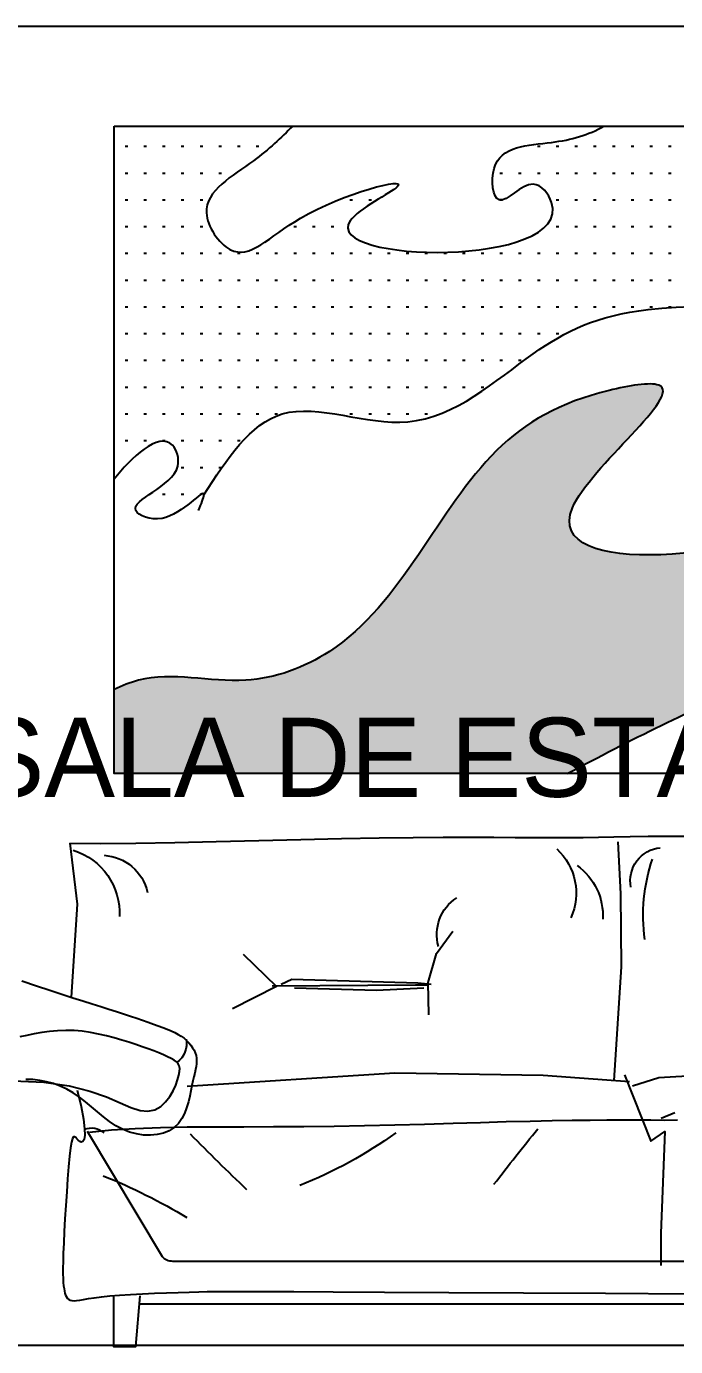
# Model space of a CAD drawing. Header units: metres. Extents: x -525 to 413, y -37 to 272.
# Drawn here: x 313.068 to 314.297, y 44.715 to 47.217 of the extents above; entities that cross this region are included whole.
import ezdxf

# ---------------------------------------------------------------- set-up
doc = ezdxf.new("R2010")
doc.units = ezdxf.units.M
doc.header["$MEASUREMENT"] = 0
doc.layers.get('0').update_dxf_attribs({"color": 254})
doc.layers.add('8', color=254, linetype='Continuous')
doc.layers.add('CYAN', color=254, linetype='Continuous')
doc.styles.get("Standard").update_dxf_attribs({"font": 'HTOWERT.TTF', "height": 0.08})

# ---------------------------------------------------------------- blocks, each defined once
blk = doc.blocks.new('A$C16C20323')
at = {"layer": '8'}
h = blk.add_hatch(dxfattribs=at)
h.set_pattern_fill('ACAD_ISO07W100,_I', color=256, scale=5, style=2)
h.set_pattern_definition([(180, (75748.876, -16613.22), (0, 25), [2.5, -15])])
edge = h.paths.add_edge_path()
edge.add_spline(control_points=[(3424.1, 1233.6), (3409.2, 1240.7), (3332.8, 1272.2), (3188.7, 1229.9), (2908.1, 1333.8), (2787.7, 1658.2), (2567.6, 1783.9), (2301.1, 1828.8), (2846.5, 1414.3), (2187.9, 1482.1), (2039.1, 1591.4), (2024.4, 1604.7)], knot_values=[7681.411536, 7681.411536, 7681.411536, 7681.411536, 7730.333959, 7930.471944, 8095.639295, 8584.239329, 8822.252447, 8915.511187, 9195.743885, 9688.790728, 9749.9931, 9749.9931, 9749.9931, 9749.9931], degree=3, periodic=0)
edge.add_line((2024.4, 1604.7), (2024.4, 1297.8))
edge.add_spline(control_points=[(2024.4, 1297.8), (2095.4, 1284.5), (2270.3, 1238.2), (2460.8, 1138.2), (2578.3, 1076.5)], knot_values=[0, 0, 0, 0, 238.239604, 621.942775, 621.942775, 621.942775, 621.942775], degree=3, periodic=0)
edge.add_line((2578.3, 1076.5), (3424.1, 1076.5))
edge.add_line((3424.1, 1076.5), (3424.1, 1233.6))
edge = h.paths.add_edge_path()
edge.add_spline(control_points=[(1356.1, 2110.9), (1402.7, 2071.5), (1487.9, 1976.2), (1576.9, 1798.8), (1718.5, 1839), (1784.9, 1844.7)], knot_values=[2122.531058, 2122.531058, 2122.531058, 2122.531058, 2291.073643, 2464.156657, 2654.935237, 2654.935237, 2654.935237, 2654.935237], degree=3, periodic=0)
edge.add_line((1784.9, 1844.7), (1784.9, 2286.3))
edge.add_line((1784.9, 2286.3), (1356.1, 2286.3))
edge.add_line((1356.1, 2286.3), (1356.1, 2110.9))
edge = h.paths.add_edge_path()
edge.add_spline(control_points=[(687.9, 1700), (789.4, 1682.1), (1005.3, 1618.7), (993.3, 2080), (804.7, 2054.7), (696.5, 2067.5), (687.9, 2068.7)], knot_values=[3818.452348, 3818.452348, 3818.452348, 3818.452348, 4073.349248, 4385.63446, 4610.650925, 4630.064469, 4630.064469, 4630.064469, 4630.064469], degree=3, periodic=0)
edge.add_line((687.9, 2068.7), (687.9, 1700))
h = blk.add_hatch(dxfattribs=at)
h.set_pattern_fill('ACAD_ISO07W100,_I', color=256, scale=10, style=2)
h.set_pattern_definition([(180, (75748.876, -16613.22), (0, 50), [5, -30])])
edge = h.paths.add_edge_path()
edge.add_spline(control_points=[(3090.8, 2286.3), (3113, 2264.6), (3164.9, 2213.7), (3285.7, 2149), (3190.3, 2011.6), (3090.6, 2136.2), (2803.6, 2211.9), (3174.7, 2032), (2507, 2020.2), (2645.8, 2203), (2713.2, 2114.1), (2728.5, 2250.4), (2606.2, 2250.3), (2538.5, 2269.8), (2509.9, 2286.3)], knot_values=[0, 0, 0, 0, 97.610779, 228.918247, 310.13105, 454.347741, 644.212084, 752.577621, 1129.994826, 1178.30579, 1248.190508, 1307.545254, 1425.4994, 1527.750201, 1527.750201, 1527.750201, 1527.750201], degree=3, periodic=0)
edge.add_line((2509.9, 2286.3), (2024.4, 2286.3))
edge.add_line((2024.4, 2286.3), (2024.4, 1695.6))
edge.add_spline(control_points=[(2024.4, 1695.6), (2041.1, 1680.6), (2112.8, 1626.9), (2287.2, 1607), (2291.2, 1830.2), (1969.8, 1933.3), (2444.9, 1971.2), (2647.3, 1870.9), (2853.4, 1680.4), (3122.7, 1805.2), (3213.7, 1664), (3256.8, 1597.3)], knot_values=[0, 0, 0, 0, 62.000415, 242.612696, 379.22077, 563.712816, 878.551957, 1108.792192, 1375.233916, 1609.998469, 1820.522377, 1820.522377, 1820.522377, 1820.522377], degree=3, periodic=0)
edge.add_spline(control_points=[(3256.8, 1597.3), (3256.4, 1611), (3318.2, 1532.5), (3428.7, 1579.6), (3287.6, 1618.6), (3323.3, 1732.9), (3394.7, 1665.4), (3424.1, 1626.6)], knot_values=[30.85821, 30.85821, 30.85821, 30.85821, 120.457773, 171.419042, 285.345152, 325.578433, 451.430491, 451.430491, 451.430491, 451.430491], degree=3, periodic=0)
edge.add_line((3424.1, 1626.6), (3424.1, 2286.3))
edge.add_line((3424.1, 2286.3), (3090.8, 2286.3))
edge = h.paths.add_edge_path()
edge.add_spline(control_points=[(1784.9, 1709.2), (1760.2, 1700.1), (1627.3, 1650.4), (1450.3, 1733.3), (1379.7, 1871.5), (1356.1, 1908.7)], knot_values=[6877.723656, 6877.723656, 6877.723656, 6877.723656, 6948.392646, 7246.618386, 7380.027865, 7380.027865, 7380.027865, 7380.027865], degree=3, periodic=0)
edge.add_line((1356.1, 1908.7), (1356.1, 1076.5))
edge.add_line((1356.1, 1076.5), (1784.9, 1076.5))
edge.add_line((1784.9, 1076.5), (1784.9, 1193.6))
edge.add_spline(control_points=[(1784.9, 1193.6), (1732.4, 1192), (1682.5, 1186.2), (1748.9, 1200.9), (1784.9, 1205.8)], knot_values=[2454.856752, 2454.856752, 2454.856752, 2454.856752, 2611.839141, 2718.165592, 2718.165592, 2718.165592, 2718.165592], degree=3, periodic=0)
edge.add_line((1784.9, 1205.8), (1784.9, 1271.5))
edge.add_spline(control_points=[(1784.9, 1271.5), (1773.2, 1272.6), (1610.5, 1289.3), (1217.5, 1372.7), (1580.7, 1344.3), (1726.2, 1333.5), (1784.9, 1328.3)], knot_values=[868.254604, 868.254604, 868.254604, 868.254604, 898.386956, 1272.72279, 1482.85031, 1645.919818, 1645.919818, 1645.919818, 1645.919818], degree=3, periodic=0)
edge.add_line((1784.9, 1328.3), (1784.9, 1709.2))
edge = h.paths.add_edge_path()
edge.add_spline(control_points=[(1116.6, 1431.3), (1103.8, 1432.8), (1014.2, 1445), (927.9, 1473.2), (753.5, 1559.2), (687.9, 1596)], knot_values=[4975.167544, 4975.167544, 4975.167544, 4975.167544, 5007.226869, 5206.401073, 5364.658561, 5364.658561, 5364.658561, 5364.658561], degree=3, periodic=0)
edge.add_line((687.9, 1596), (687.9, 1076.5))
edge.add_line((687.9, 1076.5), (1116.6, 1076.5))
edge.add_line((1116.6, 1076.5), (1116.6, 1431.3))
for p, q in [((2403.1, 432.6), (2377.1, 442.8)), ((3376.9, 85.7), (1398, 85.7))]:
    blk.add_line(p, q, dxfattribs=at)
for points in [[(2483.6, 949.1), (2479, 851.6), (2477.4, 715.5), (2491.5, 503.2)], [(2836.6, 625.8), (2838.1, 686.1), (2822.6, 740.3), (2791.7, 782)], [(3183.3, 738.7), (3121.3, 678.4), (3203.4, 636.6)], [(3112.7, 683), (3092.2, 692.1), (2857.3, 685.3), (2832.3, 683)], [(3129.1, 679.9), (2861.3, 681.5), (2838.1, 681.5)], [(3087.7, 676.2), (2934.6, 671.6), (2845.9, 676.2)], [(2456.4, 493), (2407, 508.2), (2204.2, 520.6), (1769.5, 519.1), (1624.3, 520.8)], [(2471.2, 513.5), (2421.9, 389.6), (2396.1, 407.7), (2403.5, 217.5), (2403.5, 157.4)], [(3287.9, 492.3), (2900, 517.5), (2622.9, 512.9), (2462.2, 501)], [(3425.3, 99.4), (3425.3, 40.2), (3425.3, 5.7), (3405.4, 6.1), (3383.8, 6.1), (3375.7, 100.6)]]:
    blk.add_lwpolyline(points, dxfattribs=at)
blk.add_lwpolyline([(3474.8, 408.3), (3334.9, 174.1, -0.209386), (3315.3, 165.5), (1450.3, 165.5, -0.26484), (1427.2, 178.6), (1336.4, 331.8, -0.266127), (1336, 358.4), (1350.9, 385.5)], format="xyb", dxfattribs=at)
for centre, radius, start, end in [((2398.2, 875.9), 62.4, 349.0679, 84.1233), ((2111.9, 811.5), 324.5, 351.9927, 18.8969), ((2672.6, 853.3), 111.1, 132.2007, 204.7532), ((3447.9, 836), 87.8, 93.0583, 167.8196), ((3537.6, 815.8), 123.2, 107.51, 183.0556), ((2626.9, 811.1), 115.1, 125.6967, 183.34), ((2740.1, 775.8), 81.7, 344.1138, 57.0292), ((3331.3, 571.3), 42.2, 167.8641, 235.2821), ((-1019.7, -2561.2), 4710.3, 37.5448, 39.1533), ((3387.6, 1081.5), 834.7, 234.1332, 248.1854), ((51.3, 3581), 4532, 313.5949, 315.4645), ((3466.4, 380.3), 34, 67.5363, 132.5466), ((3850.6, -683.3), 1086.8, 111.9379, 121.1546)]:
    blk.add_arc(centre, radius, start, end, dxfattribs=at)
for points, knots in [([(3090.8, 2286.3), (3113, 2264.6), (3164.9, 2213.7), (3285.7, 2149), (3190.3, 2011.6), (3090.6, 2136.2), (2803.6, 2211.9), (3174.7, 2032), (2507, 2020.2), (2645.8, 2203), (2713.2, 2114.1), (2728.5, 2250.4), (2606.2, 2250.3), (2538.5, 2269.8), (2509.9, 2286.3)], [0, 0, 0, 0, 97.610779, 228.918247, 310.13105, 454.347741, 644.212084, 752.577621, 1129.994826, 1178.30579, 1248.190508, 1307.545254, 1425.4994, 1527.750201, 1527.750201, 1527.750201, 1527.750201]), ([(3256.8, 1597.3), (3213.7, 1664), (3122.7, 1805.2), (2853.4, 1680.4), (2647.3, 1870.9), (2444.9, 1971.2), (1969.8, 1933.3), (2291.2, 1830.2), (2287.2, 1607), (2112.8, 1626.9), (2041.1, 1680.6), (2024.4, 1695.6)], [0, 0, 0, 0, 210.523908, 445.288461, 711.730185, 941.970421, 1256.809561, 1441.301608, 1577.909681, 1758.521962, 1820.522377, 1820.522377, 1820.522377, 1820.522377]), ([(2024.4, 1604.7), (2039.1, 1591.4), (2187.9, 1482.1), (2846.5, 1414.3), (2301.1, 1828.8), (2567.6, 1783.9), (2787.7, 1658.2), (2908.1, 1333.8), (3188.7, 1229.9), (3332.8, 1272.2), (3409.2, 1240.7), (3424.1, 1233.6)], [7681.411536, 7681.411536, 7681.411536, 7681.411536, 7742.613909, 8235.660752, 8515.89345, 8609.15219, 8847.165308, 9335.765342, 9500.932693, 9701.070677, 9749.9931, 9749.9931, 9749.9931, 9749.9931]), ([(3266.5, 1568), (3261.7, 1580.3), (3242.9, 1628.2), (3318.2, 1532.5), (3428.7, 1579.6), (3287.6, 1618.6), (3323.3, 1732.9), (3394.7, 1665.4), (3424.1, 1626.6)], [0, 0, 0, 0, 30.85821, 120.457773, 171.419042, 285.345152, 325.578433, 451.430491, 451.430491, 451.430491, 451.430491]), ([(2578.3, 1076.5), (2460.8, 1138.2), (2270.3, 1238.2), (2095.4, 1284.5), (2024.4, 1297.8)], [0, 0, 0, 0, 383.703171, 621.942775, 621.942775, 621.942775, 621.942775])]:
    blk.add_open_spline(points, degree=3, knots=knots, dxfattribs=at)
at = {"layer": 'CYAN'}
blk.add_lwpolyline([(3424.1, 2286.3), (2024.4, 2286.3), (2024.4, 1076.5), (3424.1, 1076.5)], close=True, dxfattribs=at)
for points in [[(3506.9, 946.2), (3450, 945.9), (3383.8, 946.5), (3310.9, 947.8), (3233.5, 949.4), (3154.2, 951.3), (3075.5, 953.2), (2999.6, 955), (2929.1, 956.4), (2865.9, 957.2), (2809.7, 957.6), (2759.7, 957.7), (2715.3, 957.5), (2675.5, 957.3), (2639.7, 957), (2607.1, 956.7), (2576.9, 956.7), (2548.2, 957), (2520.1, 957.5), (2491.3, 958.1), (2460.7, 958.7), (2427.2, 959.2), (2389.5, 959.5), (2346.7, 959.5)], [(3506.9, 946.2), (3493.4, 832.6), (3504.6, 658.7)], [(3596.6, 688.9), (3569.1, 679.7), (3544.2, 671.5), (3521.7, 664.2), (3501.2, 657.6), (3482.5, 651.6), (3465.2, 646.2), (3449.2, 641.1), (3434.1, 636.2), (3419.9, 631.7), (3406.6, 627.3), (3394, 623.1), (3382.2, 619.2), (3371.1, 615.4), (3360.7, 611.8), (3350.9, 608.4), (3341.8, 605.1), (3333.3, 601.9), (3325.3, 598.8), (3317.9, 595.6), (3311.1, 592.4), (3304.7, 589.1), (3299, 585.5), (3293.7, 581.8), (3288.9, 577.7), (3284.6, 573.4), (3280.9, 568.9), (3277.7, 564.2), (3275, 559.4), (3272.9, 554.5), (3271.4, 549.5), (3270.5, 544.5), (3270.2, 539.4), (3270.5, 534.3), (3271.2, 528.9), (3272.2, 523.2), (3273.6, 516.9), (3275.3, 509.9), (3277.1, 502.2), (3279, 493.5), (3280.9, 483.9), (3283.1, 473.5), (3285.7, 462.8), (3288.9, 452), (3293, 441.5), (3298.1, 431.6), (3304.4, 422.7), (3312.2, 415.1), (3321.5, 409), (3332.2, 404.6), (3343.9, 401.8), (3356.4, 400.6), (3369.5, 401), (3382.7, 403), (3395.9, 406.6), (3408.8, 411.8), (3421.1, 418.4), (3432.8, 426.3), (3444.3, 435), (3455.4, 444.3), (3466.5, 453.8), (3477.7, 463.1), (3489, 472), (3500.6, 480), (3512.6, 486.9), (3524.9, 492.6), (3537.6, 497.2), (3550.4, 500.7), (3563.3, 503.2), (3576.2, 504.5), (3589, 504.9)], [(3613.1, 502), (3555.6, 499.6), (3508.2, 492.7), (3469.6, 483), (3438.4, 472.1), (3413.3, 461.3), (3392.9, 452.4), (3375.9, 446.7), (3361.1, 445.5), (3348.3, 448.3), (3337.3, 454.4), (3328.1, 462.8), (3320.4, 472.8), (3314.2, 483.6), (3309.3, 494.3), (3305.7, 504.2), (3303.3, 512.6), (3302, 519.5), (3301.8, 525.2), (3302.8, 530), (3304.9, 534), (3308.1, 537.5), (3312.4, 540.7), (3317.9, 543.9), (3324.4, 547.2), (3332, 550.7), (3340.7, 554.3), (3350.2, 558.1), (3360.7, 562), (3372, 566), (3384, 570.1), (3396.8, 574.3), (3410.2, 578.4), (3424.2, 582.5), (3438.6, 586.3), (3453.4, 589.7), (3468.5, 592.6), (3483.8, 594.8), (3499.2, 596.2), (3514.6, 596.6), (3529.8, 596), (3544.8, 594.6), (3559.5, 592.4), (3573.7, 589.9), (3587.4, 587), (3600.3, 584.2)], [(3493.4, 485.1), (3486.1, 454.2), (3481.6, 430.4), (3479.5, 412.8), (3479.3, 400.5), (3480.5, 392.8), (3482.8, 388.9), (3485.6, 387.9), (3488.6, 388.9), (3491.3, 391.2), (3493.8, 394), (3496.1, 396.5), (3498.1, 397.9), (3500.1, 397.5), (3501.9, 394.3), (3503.7, 387.7), (3505.5, 376.8), (3507.4, 361.2), (3509.3, 341.6), (3511.2, 319.1), (3512.9, 294.7), (3514.6, 269.4), (3516.1, 244.3), (3517.4, 220.5), (3518.4, 198.9), (3519.2, 180.4), (3519.6, 164.9), (3519.8, 152), (3519.8, 141.4), (3519.6, 132.6), (3519.2, 125.4), (3518.6, 119.4), (3517.9, 114.1), (3517.1, 109.5), (3516.1, 105.2), (3514.8, 101.5), (3513.3, 98.4), (3511.4, 95.8), (3509.1, 93.8), (3506.4, 92.3), (3503.1, 91.6), (3499.2, 91.4), (3494.5, 91.8), (3488.6, 92.7), (3481.3, 93.9), (3472.3, 95.3), (3461.4, 96.9), (3448.1, 98.6), (3432.4, 100.2), (3414, 101.6), (3393.5, 103), (3371.6, 104.1), (3349, 105.2), (3326.5, 106.1), (3304.7, 106.8), (3284.4, 107.5), (3266.3, 108), (3250.3, 108.4), (3233.7, 108.7), (3212.8, 108.8), (3184, 108.9), (3143.9, 108.7), (3088.7, 108.5), (3015, 108.1), (2919.2, 107.6), (2799.2, 106.9), (2659.7, 106.1), (2506.9, 105.2), (2346.9, 104.3)], [(3470.4, 406.1), (3429.4, 410.5), (3385, 413.4), (3337.7, 415.3), (3287.8, 416.2), (3235.7, 416.6), (3181.9, 416.6), (3126.6, 416.7), (3070.3, 416.9), (3013.4, 417.5), (2956.5, 418.6), (2900.2, 419.9), (2845, 421.4), (2791.5, 423), (2740.4, 424.6), (2692.1, 426), (2647.4, 427.2), (2606.5, 428.1), (2569.3, 428.6), (2535.3, 429), (2504, 429.1), (2475, 429.2), (2447.8, 429.1), (2421.9, 429.1), (2397, 429), (2372.6, 429.1)]]:
    blk.add_lwpolyline(points, dxfattribs=at)

msp = doc.modelspace()

# ---------------------------------------------------------------- linework, layer by layer
for p, q in [((317.6718, 47.217), (306.8968, 47.217)), ((317.6718, 44.717), (306.8968, 44.717))]:
    msp.add_line(p, q)

# ---------------------------------------------------------------- block references
at = {"xscale": -0.0010140944072121, "yscale": 0.0010140944072121, "zscale": 0.0010140944072121}
msp.add_blockref('A$C16C20323', (316.7068, 44.7095), dxfattribs=at)
msp.add_blockref('A$C16C20323', (316.7068, 44.7095), dxfattribs=at)

# ---------------------------------------------------------------- texts
at = {"linetype": 'Continuous', "insert": (312.9683, 45.907), "char_height": 0.15, "attachment_point": 1}
msp.add_mtext_dynamic_manual_height_columns('SALA DE ESTAR', width=4.532036, gutter_width=12.5, heights=[0], dxfattribs=at)

doc.saveas('drawing.dxf')
